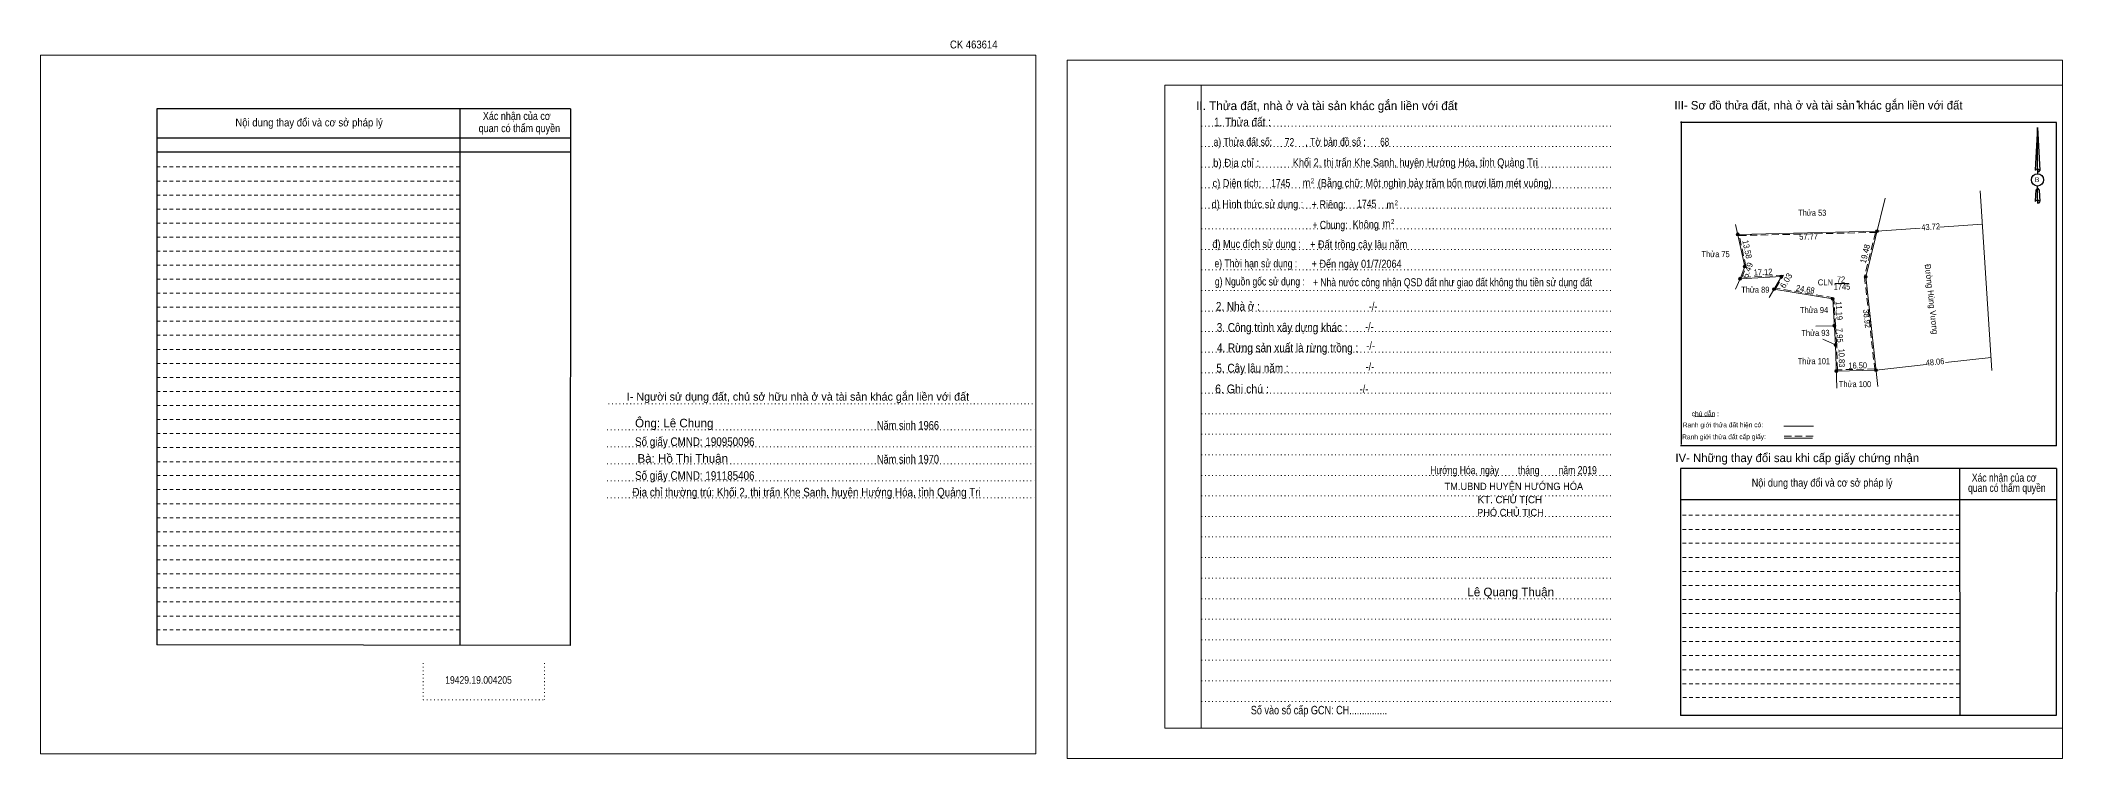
# Model space of a CAD drawing. Header units: metres. Extents: x 550018 to 551614, y 1839052 to 1839808.
# Drawn here: x 550018 to 550856, y 1839053 to 1839351 of the extents above; entities that cross this region are included whole.
import ezdxf
from ezdxf.enums import TextEntityAlignment as Align

# ---------------------------------------------------------------- set-up
doc = ezdxf.new("R2010")
doc.units = ezdxf.units.M
doc.header["$PDMODE"] = 32
doc.header["$PDSIZE"] = 0.5
for name, pattern in [('DOTTED', [1.5, 0.3, -1.2]), ('MEDIUM_DASHED', [4.5, 3, -1.5]), ('SHORT_DASHED', [2.7, 1.5, -1.2])]:
    doc.linetypes.add(name, pattern=pattern)
for name, color, linetype, lineweight in [('1', 7, 'DOTTED', 13), ('10', 7, 'MEDIUM_DASHED', 13), ('18', 7, 'Continuous', 25), ('2', 7, 'Continuous', 13), ('20', 7, 'Continuous', 13), ('28', 7, 'Continuous', 25), ('55', 7, 'Continuous', 13)]:
    doc.layers.add(name, color=color, linetype=linetype, lineweight=lineweight)
doc.layers.add('40', color=7, linetype='Continuous')
doc.layers.add('9', color=7, linetype='Continuous')

msp = doc.modelspace()

# ---------------------------------------------------------------- hatches: boundary and pattern name
at = {"layer": '20'}
for points in [[(550722.12, 1839270.47, 1), (550720.92, 1839270.47, 1)], [(550779.88, 1839271.77, 1), (550778.68, 1839271.77, 1)], [(550725.02, 1839257.2, 1), (550723.82, 1839257.2, 1)], [(550723.11, 1839252.05, 1), (550721.91, 1839252.05, 1)], [(550737.16, 1839247.75, 1), (550735.96, 1839247.75, 1)], [(550740.21, 1839252.95, 1), (550739.01, 1839252.95, 1)], [(550775.2, 1839252.86, 1), (550774, 1839252.86, 1)], [(550761.51, 1839243.74, 1), (550760.31, 1839243.74, 1)], [(550762.18, 1839232.57, 1), (550760.98, 1839232.57, 1)], [(550762.66, 1839224.63, 1), (550761.46, 1839224.63, 1)], [(550762.97, 1839213.8, 1), (550761.77, 1839213.8, 1)], [(550779.47, 1839214.17, 1), (550778.27, 1839214.17, 1)]]:
    msp.add_hatch(color=256, dxfattribs=at).paths.add_polyline_path(points)

# ---------------------------------------------------------------- linework, layer by layer
at = {"layer": '1', "linetype": 'Continuous'}
for p, q in [((550483.97, 1839332.28), (550856.21, 1839332.28)), ((550483.97, 1839332.28), (550483.97, 1839065.78)), ((550856.21, 1839332.28), (550856.21, 1839063.5)), ((550483.97, 1839065.78), (550856.21, 1839065.78))]:
    msp.add_line(p, q, dxfattribs=at)
at = {"layer": '1'}
for p, q in [((550499.06, 1839332.28), (550499.06, 1839065.78)), ((550499.06, 1839332.28), (550499.06, 1839065.78)), ((550499.16, 1839315.36), (550669.22, 1839315.36)), ((550499.16, 1839306.82), (550669.22, 1839306.82)), ((550499.16, 1839298.29), (550669.22, 1839298.29)), ((550499.16, 1839289.8), (550669.22, 1839289.8)), ((550499.16, 1839281.26), (550669.22, 1839281.26)), ((550499.16, 1839272.73), (550669.22, 1839272.73)), ((550499.16, 1839264.2), (550669.22, 1839264.2)), ((550499.16, 1839255.74), (550669.22, 1839255.74)), ((550499.16, 1839247.14), (550669.22, 1839247.14)), ((550499.16, 1839238.68), (550669.22, 1839238.68)), ((550499.16, 1839230.14), (550669.22, 1839230.14)), ((550499.16, 1839221.61), (550669.22, 1839221.61)), ((550499.16, 1839213.12), (550669.22, 1839213.12)), ((550499.16, 1839204.62), (550669.22, 1839204.62)), ((550253.36, 1839200.26), (550430.48, 1839200.26)), ((550499.16, 1839196.1), (550669.22, 1839196.1)), ((550252.82, 1839189.39), (550429.86, 1839189.39)), ((550499.16, 1839187.59), (550669.22, 1839187.59)), ((550252.82, 1839182.37), (550429.86, 1839182.37)), ((550499.16, 1839179.02), (550669.22, 1839179.02)), ((550252.82, 1839175.35), (550429.86, 1839175.35)), ((550499.16, 1839170.54), (550669.22, 1839170.54)), ((550252.82, 1839168.33), (550429.86, 1839168.33)), ((550499.16, 1839162.03), (550669.22, 1839162.03)), ((550252.82, 1839161.24), (550429.86, 1839161.24)), ((550499.16, 1839153.5), (550669.22, 1839153.5)), ((550499.16, 1839145), (550669.22, 1839145)), ((550499.16, 1839136.47), (550669.22, 1839136.47)), ((550499.16, 1839127.94), (550669.22, 1839127.94)), ((550499.16, 1839119.42), (550669.22, 1839119.42)), ((550499.16, 1839110.88), (550669.22, 1839110.88)), ((550499.16, 1839102.34), (550669.22, 1839102.34)), ((550176.5, 1839092.66), (550176.5, 1839077.5)), ((550226.75, 1839092.66), (550226.75, 1839077.5)), ((550499.16, 1839093.88), (550669.22, 1839093.88)), ((550176.5, 1839077.5), (550226.75, 1839077.5)), ((550499.16, 1839085.35), (550669.22, 1839085.35)), ((550499.16, 1839076.82), (550669.22, 1839076.82))]:
    msp.add_line(p, q, dxfattribs=at)
at = {"layer": '1', "linetype": 'Continuous'}
for points in [[(550017.8, 1839055.11), (550430.48, 1839055.11), (550430.48, 1839344.73), (550017.8, 1839344.73)], [(550017.8, 1839344.73), (550430.48, 1839344.73), (550430.48, 1839055.11), (550017.8, 1839055.11)], [(550017.8, 1839055.11), (550430.48, 1839055.11), (550430.48, 1839344.73), (550017.8, 1839344.73)], [(550443.54, 1839053.13), (550856.21, 1839053.13), (550856.21, 1839342.72), (550443.54, 1839342.72)], [(550499.06, 1839332.28), (550856.21, 1839332.28), (550856.21, 1839065.78), (550499.06, 1839065.78)]]:
    msp.add_lwpolyline(points, close=True, dxfattribs=at)
at = {"layer": '18'}
for p, q in [((550845.77, 1839314.74), (550846.74, 1839296.96)), ((550845.77, 1839314.74), (550846.74, 1839296.96)), ((550845.77, 1839314.74), (550846.74, 1839296.96)), ((550845.02, 1839299.78), (550844.87, 1839297.03)), ((550845.77, 1839297.57), (550845.77, 1839296.85)), ((550845.77, 1839296.85), (550845.77, 1839296.38)), ((550845.77, 1839296.38), (550845.77, 1839295.66)), ((550845.77, 1839296.38), (550845.77, 1839295.66)), ((550845.77, 1839296.38), (550845.77, 1839295.66)), ((550846.74, 1839296.96), (550846.74, 1839297.03)), ((550845.77, 1839289.65), (550845.77, 1839290.48)), ((550845.77, 1839289.65), (550845.77, 1839290.48)), ((550845.77, 1839289.65), (550845.77, 1839290.48)), ((550845.77, 1839289.65), (550846.52, 1839288.72)), ((550845.77, 1839289.65), (550846.52, 1839288.72)), ((550845.77, 1839289.65), (550846.52, 1839288.72)), ((550846.52, 1839288.72), (550846.74, 1839284.04)), ((550846.52, 1839288.72), (550846.74, 1839284.04)), ((550846.52, 1839288.72), (550846.74, 1839284.04)), ((550845.77, 1839284.66), (550845.77, 1839284)), ((550845.77, 1839284), (550845.77, 1839283.46)), ((550846.74, 1839284.04), (550846.74, 1839284.12))]:
    msp.add_line(p, q, dxfattribs=at)
for points in [[(550845.77, 1839297.57), (550845.77, 1839314.74), (550845.02, 1839299.78)], [(550845.77, 1839284.66), (550845.77, 1839289.65), (550845.12, 1839288.72), (550845.02, 1839286.84), (550844.87, 1839284.12)]]:
    msp.add_lwpolyline(points, dxfattribs=at)
msp.add_ellipse((550845.81, 1839293.024), major_axis=(0, 2.53), ratio=0.983453, dxfattribs=at)
for centre, start_param, end_param in [((550845.811, 1839296.922), 1.5707963, 3.074452), ((550845.811, 1839296.922), 0.0671406, 1.5707963), ((550845.811, 1839296.922), 4.712389, 6.2831853), ((550845.811, 1839284.009), 2.4910694, 3.0742784), ((550845.811, 1839284.009), 1.5707963, 2.4910694), ((550845.811, 1839284.009), 0.0671406, 1.5707963), ((550845.811, 1839284.009), 4.712389, 6.2831853)]:
    msp.add_ellipse(centre, major_axis=(0.912, 0), ratio=0.655448, start_param=start_param, end_param=end_param, dxfattribs=at)
at = {"layer": '2', "lineweight": 25}
for p, q in [((550237.55, 1839322.52), (550066.08, 1839322.52)), ((550066.08, 1839322.52), (550066.08, 1839100.26)), ((550191.65, 1839322.52), (550191.68, 1839100.11)), ((550237.55, 1839310.4), (550066.3, 1839310.4)), ((550237.55, 1839304.59), (550066.3, 1839304.59))]:
    msp.add_line(p, q, dxfattribs=at)
at = {"layer": '2', "linetype": 'SHORT_DASHED'}
for p, q in [((550191.65, 1839298.4), (550066.01, 1839298.4)), ((550191.65, 1839292.58), (550066.01, 1839292.58)), ((550191.65, 1839292.58), (550066.08, 1839292.58)), ((550191.65, 1839286.74), (550066.08, 1839286.74)), ((550191.65, 1839280.94), (550066.08, 1839280.94)), ((550191.65, 1839275.14), (550066.08, 1839275.14)), ((550191.65, 1839269.28), (550066.08, 1839269.28)), ((550191.65, 1839263.52), (550066.08, 1839263.52)), ((550191.68, 1839257.68), (550066.08, 1839257.68)), ((550191.68, 1839251.9), (550066.08, 1839251.9)), ((550191.68, 1839246.02), (550066.08, 1839246.02)), ((550191.68, 1839240.22), (550066.08, 1839240.22)), ((550191.68, 1839234.44), (550066.08, 1839234.44)), ((550191.68, 1839228.6), (550066.08, 1839228.6)), ((550191.68, 1839222.74), (550066.08, 1839222.74)), ((550191.68, 1839216.93), (550066.08, 1839216.93)), ((550191.68, 1839211.1), (550066.08, 1839211.1)), ((550191.68, 1839205.3), (550066.08, 1839205.3)), ((550191.68, 1839199.54), (550066.08, 1839199.54)), ((550191.68, 1839193.68), (550066.08, 1839193.68)), ((550191.68, 1839187.92), (550066.08, 1839187.92)), ((550191.68, 1839182.06), (550066.08, 1839182.06)), ((550191.68, 1839176.18), (550066.08, 1839176.18)), ((550191.68, 1839170.42), (550066.08, 1839170.42)), ((550191.68, 1839164.62), (550066.08, 1839164.62)), ((550191.68, 1839158.76), (550066.08, 1839158.76)), ((550191.68, 1839152.96), (550066.08, 1839152.96)), ((550191.68, 1839147.14), (550066.08, 1839147.14)), ((550813.52, 1839148.14), (550697.74, 1839148.14)), ((550191.68, 1839141.33), (550066.08, 1839141.33)), ((550813.52, 1839142.38), (550697.74, 1839142.38)), ((550813.52, 1839136.52), (550697.74, 1839136.52)), ((550191.68, 1839135.46), (550066.08, 1839135.46)), ((550191.68, 1839129.7), (550066.08, 1839129.7)), ((550813.52, 1839130.68), (550697.74, 1839130.68)), ((550191.68, 1839123.92), (550066.08, 1839123.92)), ((550813.52, 1839124.88), (550697.74, 1839124.88)), ((550191.68, 1839118.04), (550066.08, 1839118.04)), ((550191.68, 1839112.22), (550066.08, 1839112.22)), ((550813.52, 1839119.08), (550697.74, 1839119.08)), ((550813.52, 1839113.25), (550697.74, 1839113.25)), ((550191.68, 1839106.46), (550066.08, 1839106.46)), ((550813.58, 1839107.42), (550697.74, 1839107.42)), ((550813.58, 1839101.6), (550697.74, 1839101.6)), ((550813.58, 1839095.79), (550697.74, 1839095.79)), ((550813.58, 1839089.96), (550697.74, 1839089.96)), ((550813.58, 1839084.16), (550697.74, 1839084.16)), ((550813.62, 1839078.4), (550697.74, 1839078.4))]:
    msp.add_line(p, q, dxfattribs=at)
at = {"layer": '2'}
msp.add_line((550821.98, 1839288.51), (550826.93, 1839214.03), dxfattribs=at)
at = {"layer": '2', "lineweight": 25}
msp.add_lwpolyline([(550237.55, 1839322.52), (550237.48, 1839099.98), (550066.08, 1839100.26)], dxfattribs=at)
at = {"layer": '20'}
for p, q in [((550774.6, 1839252.86), (550782.67, 1839285.48)), ((550724.42, 1839257.2), (550720.62, 1839274.58)), ((550779.28, 1839271.77), (550721.52, 1839270.47)), ((550779.28, 1839271.77), (550797.23, 1839272.97)), ((550805.12, 1839273.49), (550822.9, 1839274.68)), ((550724.42, 1839257.2), (550722.51, 1839252.05)), ((550722.51, 1839252.05), (550720.56, 1839247.68)), ((550760.91, 1839243.74), (550736.56, 1839247.75)), ((550761.78, 1839250.13), (550767.53, 1839250.13)), ((550774.6, 1839252.86), (550779.62, 1839207.39)), ((550753.91, 1839232.4), (550761.58, 1839232.57)), ((550762.06, 1839224.63), (550756.84, 1839227.06)), ((550778.87, 1839214.17), (550762.37, 1839213.8)), ((550799.61, 1839216.46), (550778.87, 1839214.17)), ((550826.57, 1839219.44), (550807.66, 1839217.35))]:
    msp.add_line(p, q, dxfattribs=at)
at = {"layer": '20', "linetype": 'MEDIUM_DASHED'}
msp.add_lwpolyline([(550778.64, 1839271.26), (550774.09, 1839252.89), (550778.31, 1839214.66), (550762.86, 1839214.31), (550762.56, 1839224.65), (550762.08, 1839232.6), (550761.39, 1839244.17), (550737.36, 1839248.13), (550740.51, 1839253.5), (550723.24, 1839252.59), (550724.94, 1839257.16), (550722.14, 1839269.98)], close=True, dxfattribs=at)
at = {"layer": '20'}
for points in [[(550734.55, 1839244.34), (550739.61, 1839252.95), (550722.51, 1839252.05)], [(550762.58, 1839206.7), (550762.06, 1839224.63), (550760.91, 1839243.74)]]:
    msp.add_lwpolyline(points, dxfattribs=at)
for centre in [(550721.52, 1839270.47), (550779.28, 1839271.77), (550724.42, 1839257.2), (550722.51, 1839252.05), (550736.56, 1839247.75), (550739.61, 1839252.95), (550774.6, 1839252.86), (550760.91, 1839243.74), (550761.58, 1839232.57), (550762.06, 1839224.63), (550762.37, 1839213.8), (550778.87, 1839214.17)]:
    msp.add_circle(centre, 0.6, dxfattribs=at)
at = {"layer": '28'}
for p, q in [((550698.02, 1839317.3), (550698.02, 1839183.27)), ((550853.76, 1839182.78), (550697.84, 1839182.78)), ((550813.52, 1839173.34), (550813.62, 1839071.02)), ((550853.66, 1839173.34), (550853.62, 1839071.02)), ((550853.62, 1839160.38), (550697.74, 1839160.38)), ((550853.62, 1839071.02), (550697.74, 1839071.02))]:
    msp.add_line(p, q, dxfattribs=at)
at = {"layer": '28', "lineweight": 13}
for p, q in [((550703.75, 1839194.86), (550711.92, 1839194.97)), ((550740.65, 1839190.9), (550752.92, 1839190.9))]:
    msp.add_line(p, q, dxfattribs=at)
at = {"layer": '28', "linetype": 'SHORT_DASHED', "lineweight": 13}
msp.add_line((550813.52, 1839153.98), (550697.74, 1839153.98), dxfattribs=at)
at = {"layer": '28'}
for points in [[(550853.76, 1839182.78), (550853.76, 1839316.83), (550697.84, 1839316.83)], [(550853.66, 1839173.34), (550697.74, 1839173.34), (550697.74, 1839071.02)]]:
    msp.add_lwpolyline(points, dxfattribs=at)
msp.add_point((550771.22, 1839325.52), dxfattribs=at)
at = {"layer": '55', "linetype": 'MEDIUM_DASHED'}
msp.add_line((550740.76, 1839186.8), (550752.82, 1839186.8), dxfattribs=at)
at = {"layer": '55'}
msp.add_line((550740.76, 1839185.9), (550752.53, 1839185.9), dxfattribs=at)
msp.add_line((550740.76, 1839185.9), (550752.53, 1839185.9), dxfattribs=at)

# ---------------------------------------------------------------- texts
at = {"layer": '10'}
for s, height, p in [('KT. CHỦ TỊCH', 3.017, (550627.04, 1839158.97)), ('Lê Quang Thuận', 3.58, (550627.415, 1839120.42))]:
    msp.add_text(s, height=height, dxfattribs=at).set_placement(p, align=Align.CENTER)
at = {"layer": '10', "width": 0.95}
msp.add_text('PHÓ CHỦ TỊCH', height=3.017, dxfattribs=at).set_placement((550627.3, 1839153.64), align=Align.CENTER)
at = {"layer": '18'}
msp.add_text('II. Thửa đất, nhà ở và tài sản khác gắn liền với đất', height=3.62, dxfattribs=at).set_placement((550551.165, 1839321.98), align=Align.CENTER)
for s, height, width, p in [('1. Thửa đất :', 3.62, 0.85, (550516.175, 1839315.21)), ('a) Thửa đất số:              , Tờ bản đồ số : ', 3.318, 0.8, (550536.225, 1839307.16)), ('72', 3.33, 0.8, (550535.655, 1839307.04)), ('68', 3.33, 0.75, (550575.16, 1839307.16)), ('b) Địa chỉ : ', 3.318, 0.9, (550514.105, 1839298.47)), ('Khối 2, thị trấn Khe Sanh, huyện Hướng Hóa, tỉnh Quảng Trị', 3.33, 0.85, (550587.85, 1839298.62)), ('c) Diện tích: ', 3.325, 0.85, (550514.425, 1839290.06)), ('1745', 3.33, 0.8, (550532.055, 1839290.08)), (' m', 3.318, 0.85, (550542.205, 1839290.24)), ('2', 2.011, 0.75, (550545.2, 1839291.68)), ('(Bằng chữ: Một nghìn bảy trăm bốn mươi lăm mét vuông)', 3.33, 0.85, (550595.905, 1839290.06)), ('B', 2.011, 0.9, (550845.67, 1839292.14)), ('d) Hình thức sử dụng :', 3.318, 0.85, (550522.4, 1839281.34)), ('+ Riêng: ', 3.318, 0.85, (550552.445, 1839281.26)), ('1745', 3.33, 0.8, (550567.695, 1839281.52)), (' m', 3.318, 0.85, (550576.915, 1839281.08)), ('2', 2.011, 0.75, (550579.94, 1839282.52)), ('       + Chung:', 3.318, 0.8, (550549.01, 1839272.73)), ('Không', 3.318, 0.85, (550567.3, 1839272.96)), (' m', 3.318, 0.85, (550575.405, 1839273.27)), ('2', 2.011, 0.75, (550578.47, 1839274.76)), ('đ) Mục đích sử dụng :', 3.318, 0.85, (550522.06, 1839264.86)), ('+ Đất trồng cây lâu năm', 3.33, 0.85, (550564.39, 1839264.66)), ('e) Thời hạn sử dụng :', 3.318, 0.8, (550521.73, 1839256.78)), ('+ Đến ngày 01/7/2064', 3.33, 0.85, (550563.505, 1839256.6)), ('g) Nguồn gốc sử dụng :', 3.318, 0.8, (550523.395, 1839249.26)), ('+ Nhà nước công nhận QSD đất như giao đất không thu tiền sử dụng đất', 3.33, 0.8, (550603.265, 1839248.94)), ('2. Nhà ở :', 3.62, 0.85, (550514.28, 1839238.82)), ('3. Công trình xây dựng khác :', 3.62, 0.85, (550532.63, 1839230.07)), ('4. Rừng sản xuất là rừng trồng :', 3.62, 0.85, (550534.895, 1839221.61)), ('5. Cây lâu năm :', 3.62, 0.85, (550520.35, 1839213.2)), ('6. Ghi chú :', 3.62, 0.9, (550515.99, 1839204.58)), ('Hướng Hóa, ngày        tháng        năm 2019', 3.33, 0.8, (550628.56, 1839171.03)), ('TM.UBND HUYỆN HƯỚNG HÓA', 3.017, 0.95, (550628.705, 1839164.48)), ('19429.19.004205', 3.12, 0.85, (550199.44, 1839084.16)), ('Số vào sổ cấp GCN: CH...............', 3.519, 0.8, (550547.89, 1839071.46))]:
    msp.add_text(s, height=height, dxfattribs=dict(at, width=width)).set_placement(p, align=Align.CENTER)
at = {"layer": '2'}
for s, width, p in [('Xác nhận của cơ', 0.85, (550215.305, 1839317.91)), ('Xác nhận của cơ', 0.85, (550215.305, 1839317.91)), ('Nội dung thay đổi và cơ sở pháp lý', 0.9, (550129.18, 1839315.21)), ('Nội dung thay đổi và cơ sở pháp lý', 0.9, (550129.18, 1839315.21)), (' quan có thẩm quyền', 0.85, (550215.855, 1839312.84)), (' quan có thẩm quyền', 0.85, (550215.855, 1839312.84))]:
    msp.add_text(s, height=3.279, dxfattribs=dict(at, width=width)).set_placement(p, align=Align.CENTER)
at = {"layer": '20'}
for s, width, p in [('Thửa 53', 0.85, (550752.43, 1839278.15)), ('Thửa 75', 0.85, (550712.36, 1839261.01)), ('Thửa 89', 0.85, (550728.825, 1839246.26)), ('CLN', 0.95, (550757.885, 1839249.3)), ('1745', 0.85, (550764.76, 1839247.56)), ('72', 0.85, (550764.35, 1839250.49)), ('Thửa 94', 0.85, (550753.175, 1839237.83)), ('Thửa 93', 0.85, (550753.76, 1839228.37)), ('Thửa 101', 0.85, (550753.115, 1839216.64)), ('Thửa 100', 0.85, (550770.155, 1839207.12))]:
    msp.add_text(s, height=2.5, dxfattribs=dict(at, width=width)).set_placement(p, align=Align.CENTER)
for s, rotation, width, p in [('57.77', 1.289, 0.85, (550750.922, 1839268.301)), ('43.72', 3.817, 0.9, (550801.607, 1839272.347)), ('13.58', 282.327, 0.9, (550724.225, 1839263.997)), ('19.48', 76.099, 0.95, (550775.557, 1839262.135)), ('17.12', 3.013, 0.9, (550732.094, 1839253.584)), ('Đường Hùng Vương', 276.295, 0.95, (550800.655, 1839243.497)), ('24.68', 350.648, 0.9, (550749.372, 1839246.474)), ('11.19', 273.433, 0.9, (550762.331, 1839238.73)), ('38.92', 276.298, 0.9, (550773.923, 1839235.377)), ('7.95', 273.46, 0.85, (550762.592, 1839228.53)), ('10.83', 271.64, 0.85, (550763.413, 1839219.171)), ('16.50', 1.285, 0.85, (550771.297, 1839214.862)), ('48.06', 6.307, 0.9, (550803.473, 1839216.324))]:
    msp.add_text(s, height=2.5, rotation=rotation, dxfattribs=dict(at, width=width)).set_placement(p, align=Align.CENTER)
for s, rotation, p in [('5.49', 69.652, (550726.823, 1839255.225)), ('6.03', 59.607, (550742.674, 1839250.658))]:
    msp.add_text(s, height=2.5, rotation=rotation, dxfattribs=at).set_placement(p, align=Align.CENTER)
at = {"layer": '28'}
for s, height, p in [('III- Sơ đồ thửa đất, nhà ở và tài sản khác gắn liền với đất', 3.52, (550755.005, 1839322.23)), ('I- Người sử dụng đất, chủ sở hữu nhà ở và tài sản khác gắn liền với đất', 3.324, (550331.875, 1839201.52)), ('IV- Những thay đổi sau khi cấp giấy chứng nhận', 3.52, (550746.205, 1839176.04))]:
    msp.add_text(s, height=height, dxfattribs=at).set_placement(p, align=Align.CENTER)
for s, height, width, p in [('-/-', 3.318, 0.85, (550570.37, 1839239)), ('-/-', 3.318, 0.85, (550568.82, 1839230.61)), ('-/-', 3.318, 0.85, (550569.32, 1839222.62)), ('-/-', 3.318, 0.85, (550569, 1839213.94)), ('-/-', 3.318, 0.85, (550566.56, 1839204.69)), ('Số giấy CMND: 190950096', 3.58, 0.85, (550289.1, 1839182.73)), ('Năm sinh 1966', 3.58, 0.8, (550377.48, 1839189.51)), ('Năm sinh 1970', 3.58, 0.8, (550377.47, 1839175.47)), ('Số giấy CMND: 191185406', 3.58, 0.85, (550289.1, 1839168.69)), ('Nội dung thay đổi và cơ sở pháp lý', 3.318, 0.85, (550756.525, 1839165.86)), ('Xác nhận của cơ', 3.318, 0.8, (550831.99, 1839167.94)), ('Địa chỉ thường trú: Khối 2, thị trấn Khe Sanh, huyện Hướng Hóa, tỉnh Quảng Trị', 3.585, 0.85, (550335.445, 1839161.78)), (' quan có thẩm quyền', 3.318, 0.8, (550832.62, 1839163.7))]:
    msp.add_text(s, height=height, dxfattribs=dict(at, width=width)).set_placement(p, align=Align.CENTER)
msp.add_text('chú dẫn :', height=2.004, rotation=359.974, dxfattribs=at).set_placement((550708.09, 1839195.077), align=Align.CENTER)
at = {"layer": '28', "width": 0.9}
msp.add_text('Ranh giới thửa đất hiện có:', height=2.004, rotation=0.135, dxfattribs=at).set_placement((550715.378, 1839190.473), align=Align.CENTER)
at = {"layer": '40', "width": 0.9}
msp.add_text('CK 463614', height=3.271, dxfattribs=at).set_placement((550404.765, 1839347.54), align=Align.CENTER)
at = {"layer": '55', "width": 0.9}
msp.add_text('Ranh giới thửa đất cấp giấy:', height=2.004, rotation=0.135, dxfattribs=at).set_placement((550715.843, 1839185.535), align=Align.CENTER)
at = {"layer": '9'}
for s, p in [('Ông: Lê Chung', (550280.59, 1839190.43)), ('Bà: Hồ Thị Thuận', (550284.13, 1839175.76))]:
    msp.add_text(s, height=3.58, dxfattribs=at).set_placement(p, align=Align.CENTER)

doc.saveas('drawing.dxf')
